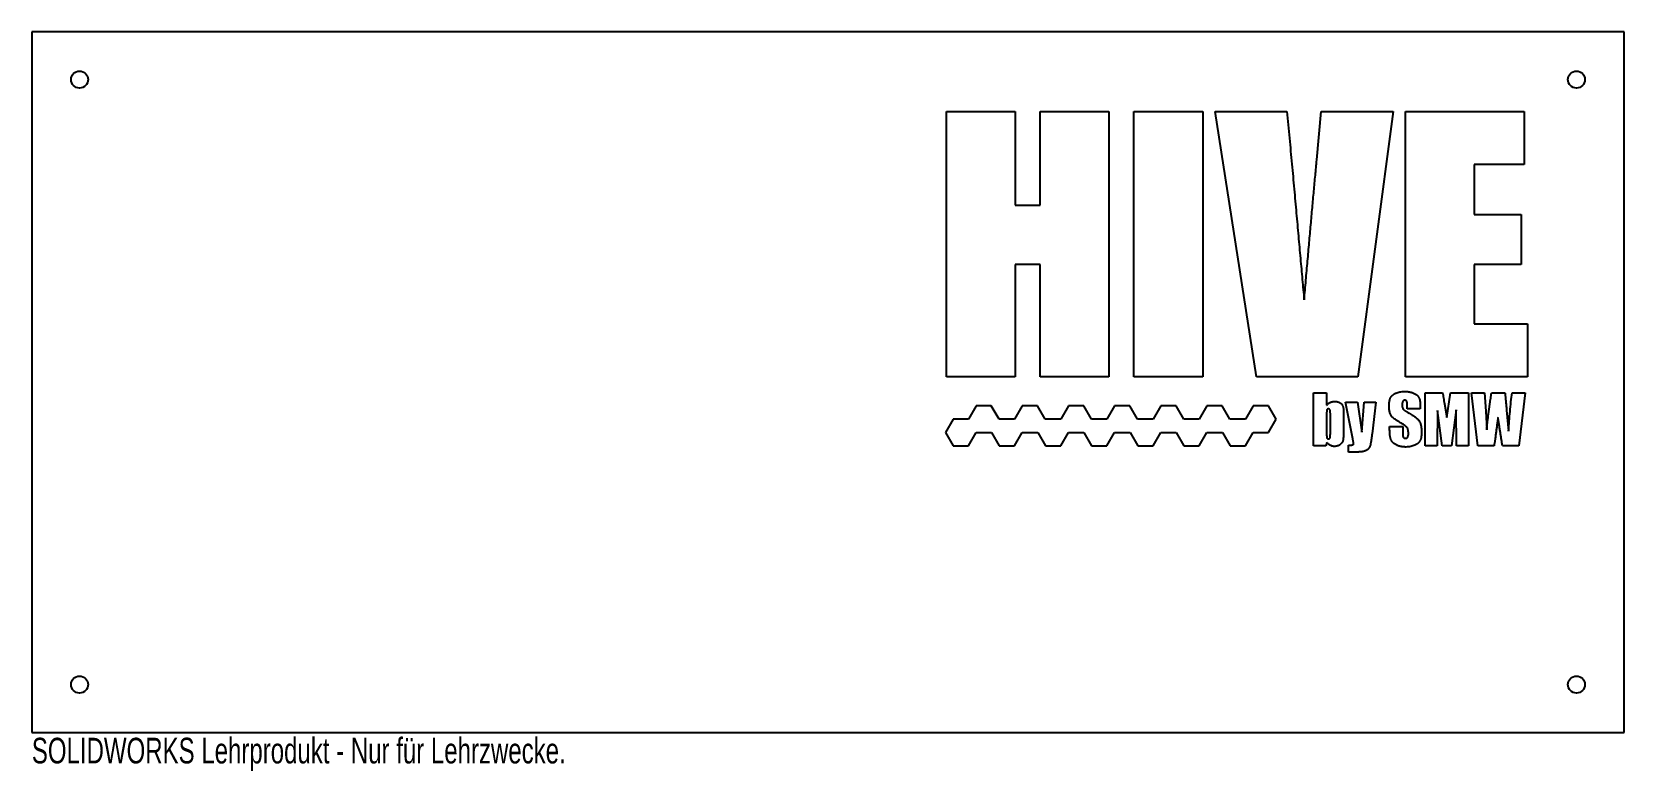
# Model space of a CAD drawing. Header units: millimetres. Extents: x 0 to 300, y -7 to 132.
import ezdxf

# ---------------------------------------------------------------- set-up
doc = ezdxf.new("R2010")
doc.units = ezdxf.units.MM
doc.styles.add('SLDTEXTSTYLE0', font='TXT', dxfattribs={"width": 0.7})

msp = doc.modelspace()

# ---------------------------------------------------------------- linework, layer by layer
at = {"color": 7, "linetype": 'Continuous', "lineweight": 25}
for p, q in [((300, 132), (0, 132)), ((0, 132), (0, 0)), ((300, 0), (300, 132)), ((172.35, 117), (185.29, 117)), ((172.35, 67), (172.35, 117)), ((185.29, 117), (185.29, 99.35)), ((190, 117), (202.94, 117)), ((190, 99.35), (190, 117)), ((202.94, 117), (202.94, 67)), ((207.65, 67), (207.65, 117)), ((207.65, 117), (220.59, 117)), ((220.59, 117), (220.59, 67)), ((230.74, 67), (222.94, 117)), ((222.94, 117), (236.47, 117)), ((242.09, 107.86), (242.94, 117)), ((242.94, 117), (256.47, 117)), ((256.47, 117), (249.85, 67)), ((258.82, 117), (281.18, 117)), ((258.82, 67), (258.82, 117)), ((281.18, 117), (281.18, 107)), ((281.18, 107), (271.76, 107)), ((271.76, 107), (271.76, 97.59)), ((185.29, 99.35), (190, 99.35)), ((271.76, 97.59), (280.59, 97.59)), ((280.59, 97.59), (280.59, 88.18)), ((185.29, 88.18), (185.29, 67)), ((190, 88.18), (185.29, 88.18)), ((190, 67), (190, 88.18)), ((280.59, 88.18), (271.76, 88.18)), ((271.76, 88.18), (271.76, 77)), ((271.76, 77), (281.76, 77)), ((281.76, 77), (281.76, 67)), ((185.29, 67), (172.35, 67)), ((202.94, 67), (190, 67)), ((220.59, 67), (207.65, 67)), ((249.85, 67), (230.74, 67)), ((281.76, 67), (258.82, 67)), ((241.47, 54), (241.47, 64)), ((241.47, 64), (243.94, 64)), ((243.94, 64), (243.94, 61.63)), ((262.53, 64), (265.79, 64)), ((262.53, 54), (262.53, 64)), ((266.59, 59.33), (267.26, 64)), ((267.26, 64), (270.65, 64)), ((270.65, 64), (270.65, 54)), ((271.24, 64), (273.71, 64)), ((272.42, 54), (271.24, 64)), ((273.71, 64), (273.91, 60.54)), ((275.01, 64), (277.54, 64)), ((278.88, 64), (281.35, 64)), ((281.35, 64), (280.18, 54)), ((177.89, 61.5), (176.44, 59)), ((180.77, 61.5), (177.89, 61.5)), ((182.22, 59), (180.77, 61.5)), ((186.59, 61.5), (185.14, 59)), ((189.47, 61.5), (186.59, 61.5)), ((190.92, 59), (189.47, 61.5)), ((195.29, 61.5), (193.84, 59)), ((198.17, 61.5), (195.29, 61.5)), ((199.62, 59), (198.17, 61.5)), ((203.99, 61.5), (202.54, 59)), ((206.87, 61.5), (203.99, 61.5)), ((208.32, 59), (206.87, 61.5)), ((212.69, 61.5), (211.24, 59)), ((215.57, 61.5), (212.69, 61.5)), ((217.02, 59), (215.57, 61.5)), ((221.39, 61.5), (219.94, 59)), ((224.27, 61.5), (221.39, 61.5)), ((225.72, 59), (224.27, 61.5)), ((230.09, 61.5), (228.64, 59)), ((232.97, 61.5), (230.09, 61.5)), ((234.42, 59), (232.97, 61.5)), ((247.47, 62.24), (249.79, 62.24)), ((248.87, 55.31), (247.47, 62.24)), ((249.79, 62.24), (250.59, 56.55)), ((250.59, 56.55), (251.03, 62.24)), ((251.03, 62.24), (253.21, 62.24)), ((253.21, 62.24), (252.5, 56.28)), ((259.12, 60.94), (259.12, 61.73)), ((261.59, 60.94), (259.12, 60.94)), ((261.59, 61.34), (261.59, 60.94)), ((264.82, 60.63), (264.76, 54)), ((265.71, 54), (264.82, 60.63)), ((266.16, 61.89), (266.59, 59.33)), ((268.35, 60.75), (267.47, 54)), ((268.41, 54), (268.35, 60.75)), ((273.91, 60.54), (274.12, 57.02)), ((277.86, 60.73), (278.24, 56.78)), ((173.56, 59), (172.11, 56.5)), ((176.44, 59), (173.56, 59)), ((185.14, 59), (182.22, 59)), ((193.84, 59), (190.92, 59)), ((202.54, 59), (199.62, 59)), ((211.24, 59), (208.32, 59)), ((219.94, 59), (217.02, 59)), ((228.64, 59), (225.72, 59)), ((232.97, 56.5), (234.42, 59)), ((243.94, 59.91), (243.94, 56.34)), ((244.65, 56.42), (244.65, 59.91)), ((247.12, 59.99), (247.12, 56.31)), ((255.82, 57.65), (258.29, 57.65)), ((255.82, 56.98), (255.82, 57.65)), ((258.29, 57.65), (258.29, 56.35)), ((172.11, 56.5), (173.56, 54)), ((173.56, 54), (176.44, 54)), ((176.44, 54), (177.89, 56.5)), ((177.89, 56.5), (180.81, 56.5)), ((180.81, 56.5), (182.26, 54)), ((182.26, 54), (185.14, 54)), ((185.14, 54), (186.59, 56.5)), ((186.59, 56.5), (189.51, 56.5)), ((189.51, 56.5), (190.96, 54)), ((190.96, 54), (193.84, 54)), ((193.84, 54), (195.29, 56.5)), ((195.29, 56.5), (198.21, 56.5)), ((198.21, 56.5), (199.66, 54)), ((199.66, 54), (202.54, 54)), ((202.54, 54), (203.99, 56.5)), ((203.99, 56.5), (206.91, 56.5)), ((206.91, 56.5), (208.36, 54)), ((208.36, 54), (211.24, 54)), ((211.24, 54), (212.69, 56.5)), ((212.69, 56.5), (215.61, 56.5)), ((215.61, 56.5), (217.06, 54)), ((217.06, 54), (219.94, 54)), ((219.94, 54), (221.39, 56.5)), ((221.39, 56.5), (224.31, 56.5)), ((224.31, 56.5), (225.76, 54)), ((225.76, 54), (228.64, 54)), ((228.64, 54), (230.09, 56.5)), ((230.09, 56.5), (232.97, 56.5)), ((243.82, 54), (241.47, 54)), ((243.98, 54.64), (243.82, 54)), ((248.06, 52.82), (248.06, 54.12)), ((264.76, 54), (262.53, 54)), ((267.47, 54), (265.71, 54)), ((270.65, 54), (268.41, 54)), ((275.51, 54), (272.42, 54)), ((280.18, 54), (277.07, 54)), ((249.58, 52.82), (248.06, 52.82)), ((0, 0), (300, 0))]:
    msp.add_line(p, q, dxfattribs=at)
for centre in [(9, 123), (291, 123), (9, 9), (291, 9)]:
    msp.add_circle(centre, 1.6, dxfattribs=at)
for points, knots in [([(236.47, 117), (236.63, 115.31), (236.93, 112.01), (237.39, 107.13), (237.82, 102.43), (238.23, 97.9), (238.62, 93.55), (239, 89.37), (239.36, 85.37), (239.59, 82.76), (239.71, 81.49)], [0, 0, 0, 0, 0.1423606, 0.279541, 0.4120544, 0.5393877, 0.6620543, 0.7795406, 0.8923603, 1, 1, 1, 1]), ([(239.71, 81.49), (239.82, 82.72), (240.03, 85.16), (240.36, 88.76), (240.66, 92.24), (240.96, 95.6), (241.26, 98.84), (241.54, 101.95), (241.82, 104.95), (242, 106.91), (242.09, 107.86)], [0, 0, 0, 0, 0.140752, 0.277326, 0.408999, 0.536524, 0.659179, 0.77731, 0.890917, 1, 1, 1, 1]), ([(255.71, 61.39), (255.71, 61.49), (255.71, 61.67), (255.72, 61.93), (255.75, 62.17), (255.78, 62.39), (255.82, 62.6), (255.87, 62.78), (255.93, 62.94), (256, 63.09), (256.09, 63.22), (256.18, 63.35), (256.28, 63.46), (256.4, 63.57), (256.53, 63.67), (256.67, 63.77), (256.82, 63.86), (257.04, 63.96), (257.34, 64.07), (257.73, 64.17), (258.16, 64.23), (258.45, 64.23), (258.61, 64.24)], [0, 0, 0, 0, 0.059664, 0.115094, 0.16642, 0.214115, 0.25793, 0.298418, 0.335563, 0.369391, 0.401957, 0.434786, 0.46765, 0.501588, 0.535991, 0.571894, 0.608743, 0.64693, 0.727243, 0.81197, 0.902841, 1, 1, 1, 1]), ([(258.61, 64.24), (258.69, 64.23), (258.86, 64.23), (259.11, 64.22), (259.34, 64.19), (259.57, 64.16), (259.78, 64.11), (259.99, 64.05), (260.19, 63.98), (260.38, 63.9), (260.55, 63.82), (260.71, 63.73), (260.86, 63.63), (260.99, 63.53), (261.1, 63.42), (261.2, 63.31), (261.28, 63.19), (261.35, 63.06), (261.41, 62.92), (261.46, 62.76), (261.5, 62.58), (261.53, 62.37), (261.56, 62.15), (261.58, 61.9), (261.59, 61.63), (261.59, 61.44), (261.59, 61.34)], [0, 0, 0, 0, 0.052444, 0.103081, 0.151694, 0.198641, 0.244219, 0.288419, 0.331125, 0.37288, 0.413199, 0.450863, 0.486435, 0.520313, 0.552325, 0.583055, 0.612876, 0.641566, 0.672036, 0.706398, 0.744284, 0.786764, 0.83346, 0.884523, 0.940019, 1, 1, 1, 1]), ([(265.79, 64), (265.82, 63.84), (265.88, 63.52), (265.97, 63.01), (266.06, 62.47), (266.12, 62.09), (266.16, 61.89)], [0, 0, 0, 0, 0.2204364, 0.4609125, 0.7204365, 1, 1, 1, 1]), ([(274.12, 57.02), (274.14, 57.26), (274.18, 57.75), (274.26, 58.51), (274.35, 59.31), (274.46, 60.16), (274.58, 61.06), (274.71, 62), (274.85, 62.98), (274.96, 63.66), (275.01, 64)], [0, 0, 0, 0, 0.1017753, 0.2102013, 0.3250841, 0.4466991, 0.5749901, 0.7099969, 0.8517632, 1, 1, 1, 1]), ([(277.54, 64), (277.54, 63.98), (277.55, 63.93), (277.56, 63.85), (277.56, 63.75), (277.58, 63.64), (277.59, 63.5), (277.61, 63.34), (277.62, 63.17), (277.64, 62.97), (277.66, 62.76), (277.68, 62.53), (277.71, 62.27), (277.74, 62), (277.76, 61.71), (277.79, 61.4), (277.83, 61.07), (277.85, 60.84), (277.86, 60.73)], [0, 0, 0, 0, 0.018518, 0.04271, 0.073017, 0.10894, 0.150535, 0.198803, 0.252131, 0.311687, 0.37736, 0.44865, 0.52561, 0.608688, 0.697939, 0.792806, 0.893344, 1, 1, 1, 1]), ([(278.24, 56.78), (278.27, 57.41), (278.35, 58.64), (278.5, 60.46), (278.67, 62.25), (278.81, 63.42), (278.88, 64)], [0, 0, 0, 0, 0.25783, 0.510356, 0.757891, 1, 1, 1, 1]), ([(243.94, 61.63), (243.99, 61.69), (244.09, 61.8), (244.25, 61.95), (244.43, 62.08), (244.61, 62.18), (244.8, 62.26), (245, 62.31), (245.21, 62.35), (245.35, 62.35), (245.42, 62.35)], [0, 0, 0, 0, 0.13548, 0.264853, 0.389646, 0.511137, 0.631389, 0.75286, 0.874427, 1, 1, 1, 1]), ([(244.28, 60.94), (244.25, 60.94), (244.19, 60.94), (244.1, 60.9), (244.04, 60.84), (244, 60.78), (243.99, 60.71), (243.97, 60.64), (243.96, 60.56), (243.96, 60.46), (243.95, 60.35), (243.94, 60.21), (243.94, 60.07), (243.94, 59.96), (243.94, 59.91)], [0, 0, 0, 0, 0.079192, 0.149145, 0.215505, 0.286627, 0.330682, 0.386166, 0.456348, 0.538267, 0.633771, 0.742793, 0.863832, 1, 1, 1, 1]), ([(244.65, 59.91), (244.65, 59.96), (244.65, 60.05), (244.64, 60.19), (244.64, 60.32), (244.63, 60.43), (244.62, 60.53), (244.61, 60.61), (244.59, 60.68), (244.57, 60.76), (244.53, 60.83), (244.46, 60.9), (244.38, 60.94), (244.31, 60.94), (244.28, 60.94)], [0, 0, 0, 0, 0.124891, 0.23928, 0.343195, 0.435173, 0.515426, 0.583947, 0.642375, 0.691384, 0.771482, 0.843859, 0.91658, 1, 1, 1, 1]), ([(245.42, 62.35), (245.5, 62.35), (245.65, 62.35), (245.88, 62.32), (246.09, 62.27), (246.28, 62.2), (246.46, 62.11), (246.61, 62.01), (246.74, 61.88), (246.85, 61.75), (246.93, 61.6), (247, 61.46), (247.05, 61.32), (247.08, 61.2), (247.09, 61.09), (247.1, 60.99), (247.1, 60.87), (247.11, 60.74), (247.11, 60.58), (247.12, 60.4), (247.12, 60.2), (247.12, 60.06), (247.12, 59.99)], [0, 0, 0, 0, 0.071023, 0.137251, 0.200241, 0.259773, 0.316522, 0.370658, 0.422018, 0.472994, 0.521957, 0.567889, 0.611585, 0.653343, 0.676619, 0.705777, 0.740225, 0.780607, 0.826859, 0.879023, 0.936556, 1, 1, 1, 1]), ([(257.83, 58.34), (257.75, 58.39), (257.59, 58.48), (257.37, 58.63), (257.17, 58.76), (256.99, 58.88), (256.83, 58.99), (256.69, 59.08), (256.57, 59.17), (256.44, 59.28), (256.31, 59.42), (256.16, 59.61), (256.03, 59.83), (255.92, 60.07), (255.82, 60.35), (255.76, 60.67), (255.71, 61.02), (255.71, 61.27), (255.71, 61.39)], [0, 0, 0, 0, 0.072514, 0.139497, 0.199929, 0.25485, 0.30299, 0.345648, 0.382207, 0.412998, 0.469794, 0.529711, 0.593278, 0.661207, 0.734924, 0.815133, 0.903475, 1, 1, 1, 1]), ([(258.69, 62.59), (258.65, 62.59), (258.57, 62.58), (258.46, 62.54), (258.37, 62.48), (258.3, 62.39), (258.24, 62.27), (258.21, 62.13), (258.18, 61.97), (258.18, 61.85), (258.18, 61.79)], [0, 0, 0, 0, 0.110268, 0.212113, 0.312859, 0.418563, 0.535756, 0.66915, 0.823457, 1, 1, 1, 1]), ([(258.18, 61.79), (258.18, 61.71), (258.18, 61.55), (258.2, 61.34), (258.24, 61.16), (258.28, 61.05), (258.3, 61)], [0, 0, 0, 0, 0.306267, 0.572651, 0.803341, 1, 1, 1, 1]), ([(258.3, 61), (258.31, 60.98), (258.34, 60.93), (258.4, 60.86), (258.47, 60.79), (258.55, 60.72), (258.66, 60.64), (258.78, 60.56), (258.91, 60.47), (259.01, 60.42), (259.06, 60.39)], [0, 0, 0, 0, 0.07767, 0.166753, 0.269572, 0.387216, 0.516182, 0.662459, 0.823863, 1, 1, 1, 1]), ([(259.12, 61.73), (259.12, 61.82), (259.12, 61.97), (259.1, 62.17), (259.07, 62.32), (259.03, 62.43), (258.96, 62.51), (258.89, 62.55), (258.79, 62.58), (258.72, 62.59), (258.69, 62.59)], [0, 0, 0, 0, 0.229514, 0.412843, 0.553103, 0.65361, 0.73318, 0.814494, 0.900828, 1, 1, 1, 1]), ([(259.06, 60.39), (259.2, 60.31), (259.48, 60.15), (259.88, 59.92), (260.23, 59.69), (260.54, 59.48), (260.8, 59.28), (261.03, 59.08), (261.21, 58.9), (261.31, 58.78), (261.35, 58.72)], [0, 0, 0, 0, 0.174998, 0.335278, 0.4813, 0.612364, 0.729739, 0.832713, 0.922705, 1, 1, 1, 1]), ([(259.11, 57.44), (259.09, 57.46), (259.03, 57.52), (258.93, 57.61), (258.81, 57.7), (258.66, 57.81), (258.49, 57.93), (258.29, 58.05), (258.07, 58.19), (257.92, 58.29), (257.83, 58.34)], [0, 0, 0, 0, 0.0671946, 0.1511751, 0.2506667, 0.3672757, 0.4997103, 0.6497054, 0.815709, 1, 1, 1, 1]), ([(259.35, 56.25), (259.35, 56.32), (259.35, 56.46), (259.34, 56.66), (259.32, 56.83), (259.29, 56.99), (259.26, 57.13), (259.22, 57.25), (259.17, 57.36), (259.13, 57.41), (259.11, 57.44)], [0, 0, 0, 0, 0.175668, 0.336674, 0.481824, 0.613234, 0.728042, 0.830673, 0.919883, 1, 1, 1, 1]), ([(261.35, 58.72), (261.39, 58.66), (261.47, 58.53), (261.57, 58.33), (261.64, 58.09), (261.71, 57.84), (261.76, 57.55), (261.8, 57.25), (261.82, 56.91), (261.82, 56.68), (261.82, 56.56)], [0, 0, 0, 0, 0.094474, 0.195997, 0.304678, 0.423526, 0.551406, 0.690506, 0.839644, 1, 1, 1, 1]), ([(276.24, 59.35), (276.23, 59.3), (276.21, 59.17), (276.18, 58.97), (276.15, 58.75), (276.12, 58.51), (276.08, 58.25), (276.04, 57.96), (276, 57.66), (275.96, 57.34), (275.91, 56.99), (275.86, 56.63), (275.81, 56.24), (275.76, 55.83), (275.7, 55.4), (275.64, 54.95), (275.57, 54.48), (275.53, 54.16), (275.51, 54)], [0, 0, 0, 0, 0.03329, 0.070717, 0.111561, 0.156877, 0.205656, 0.258526, 0.315149, 0.375571, 0.44013, 0.508442, 0.580507, 0.656709, 0.73671, 0.820465, 0.908356, 1, 1, 1, 1]), ([(277.07, 54), (277.04, 54.2), (276.98, 54.6), (276.88, 55.22), (276.78, 55.85), (276.68, 56.51), (276.57, 57.19), (276.46, 57.89), (276.35, 58.62), (276.27, 59.11), (276.24, 59.35)], [0, 0, 0, 0, 0.11087, 0.225919, 0.344707, 0.46757, 0.594611, 0.725726, 0.860967, 1, 1, 1, 1]), ([(243.94, 56.34), (243.94, 56.28), (243.94, 56.18), (243.94, 56.04), (243.95, 55.91), (243.96, 55.79), (243.97, 55.69), (243.98, 55.61), (243.99, 55.54), (244.01, 55.47), (244.05, 55.4), (244.12, 55.34), (244.2, 55.3), (244.26, 55.3), (244.3, 55.29)], [0, 0, 0, 0, 0.130464, 0.247434, 0.353992, 0.447262, 0.528581, 0.598351, 0.655114, 0.70208, 0.778553, 0.847546, 0.92002, 1, 1, 1, 1]), ([(245.44, 53.88), (245.37, 53.88), (245.23, 53.89), (245.03, 53.93), (244.83, 53.98), (244.65, 54.07), (244.47, 54.18), (244.29, 54.31), (244.13, 54.46), (244.03, 54.58), (243.98, 54.64)], [0, 0, 0, 0, 0.121932, 0.241343, 0.360652, 0.479795, 0.601575, 0.72916, 0.861028, 1, 1, 1, 1]), ([(244.3, 55.29), (244.33, 55.3), (244.39, 55.3), (244.48, 55.34), (244.54, 55.4), (244.58, 55.48), (244.6, 55.55), (244.61, 55.62), (244.62, 55.71), (244.63, 55.82), (244.64, 55.95), (244.64, 56.09), (244.65, 56.25), (244.65, 56.36), (244.65, 56.42)], [0, 0, 0, 0, 0.076795, 0.144389, 0.210208, 0.282741, 0.327894, 0.385425, 0.455047, 0.538556, 0.634624, 0.743303, 0.8646, 1, 1, 1, 1]), ([(247.12, 56.31), (247.12, 56.24), (247.12, 56.1), (247.11, 55.89), (247.1, 55.7), (247.09, 55.53), (247.07, 55.37), (247.06, 55.22), (247.03, 55.09), (247, 54.93), (246.93, 54.75), (246.81, 54.55), (246.65, 54.37), (246.46, 54.2), (246.24, 54.06), (245.99, 53.96), (245.72, 53.89), (245.53, 53.89), (245.44, 53.88)], [0, 0, 0, 0, 0.06398, 0.124185, 0.180096, 0.231744, 0.279166, 0.32234, 0.362009, 0.39765, 0.464539, 0.532139, 0.603298, 0.679397, 0.757617, 0.835651, 0.91575, 1, 1, 1, 1]), ([(248.06, 54.12), (248.15, 54.12), (248.32, 54.12), (248.55, 54.13), (248.72, 54.15), (248.84, 54.17), (248.93, 54.21), (248.99, 54.27), (249.02, 54.35), (249.03, 54.41), (249.03, 54.44)], [0, 0, 0, 0, 0.246367, 0.443037, 0.59364, 0.697551, 0.773157, 0.843745, 0.917318, 1, 1, 1, 1]), ([(249.03, 54.44), (249.03, 54.45), (249.03, 54.49), (249.02, 54.54), (249.01, 54.62), (248.99, 54.72), (248.96, 54.83), (248.94, 54.97), (248.91, 55.13), (248.88, 55.25), (248.87, 55.31)], [0, 0, 0, 0, 0.039717, 0.104965, 0.193848, 0.306067, 0.442393, 0.60371, 0.789166, 1, 1, 1, 1]), ([(252.5, 56.28), (252.48, 56.17), (252.46, 55.95), (252.42, 55.63), (252.38, 55.35), (252.34, 55.09), (252.31, 54.86), (252.27, 54.65), (252.24, 54.48), (252.21, 54.29), (252.15, 54.09), (252.06, 53.86), (251.96, 53.66), (251.84, 53.47), (251.69, 53.32), (251.51, 53.18), (251.31, 53.06), (251.13, 52.99), (250.96, 52.94), (250.81, 52.91), (250.65, 52.88), (250.47, 52.86), (250.27, 52.84), (250.06, 52.83), (249.82, 52.82), (249.66, 52.82), (249.58, 52.82)], [0, 0, 0, 0, 0.065105, 0.12471, 0.179157, 0.227722, 0.271575, 0.30955, 0.342386, 0.369756, 0.41745, 0.462391, 0.504977, 0.545783, 0.585907, 0.626547, 0.669353, 0.714545, 0.739239, 0.767091, 0.79772, 0.831658, 0.868941, 0.90923, 0.952906, 1, 1, 1, 1]), ([(258.87, 53.76), (258.78, 53.77), (258.61, 53.77), (258.36, 53.79), (258.12, 53.82), (257.88, 53.86), (257.66, 53.92), (257.45, 53.99), (257.24, 54.07), (257.05, 54.17), (256.87, 54.27), (256.7, 54.38), (256.56, 54.5), (256.42, 54.63), (256.31, 54.76), (256.21, 54.9), (256.12, 55.04), (256.05, 55.2), (256, 55.37), (255.95, 55.55), (255.91, 55.75), (255.88, 55.96), (255.85, 56.19), (255.84, 56.44), (255.83, 56.7), (255.82, 56.88), (255.82, 56.98)], [0, 0, 0, 0, 0.05107, 0.100145, 0.147666, 0.193464, 0.238409, 0.281993, 0.324627, 0.366464, 0.406944, 0.445764, 0.482345, 0.517706, 0.551866, 0.585155, 0.617796, 0.650099, 0.683973, 0.720175, 0.759459, 0.801374, 0.84664, 0.894618, 0.945723, 1, 1, 1, 1]), ([(258.29, 56.35), (258.29, 56.3), (258.29, 56.21), (258.3, 56.08), (258.31, 55.97), (258.32, 55.86), (258.33, 55.77), (258.35, 55.7), (258.38, 55.63), (258.41, 55.57), (258.47, 55.5), (258.56, 55.45), (258.67, 55.42), (258.75, 55.41), (258.8, 55.41)], [0, 0, 0, 0, 0.116664, 0.221449, 0.31586, 0.400263, 0.474516, 0.538003, 0.591926, 0.637412, 0.719013, 0.801608, 0.893436, 1, 1, 1, 1]), ([(258.8, 55.41), (258.84, 55.41), (258.93, 55.42), (259.04, 55.46), (259.14, 55.53), (259.22, 55.62), (259.28, 55.74), (259.32, 55.89), (259.35, 56.06), (259.35, 56.18), (259.35, 56.25)], [0, 0, 0, 0, 0.116944, 0.223296, 0.324627, 0.430189, 0.546596, 0.679609, 0.82845, 1, 1, 1, 1]), ([(261.82, 56.56), (261.82, 56.48), (261.82, 56.31), (261.81, 56.06), (261.79, 55.84), (261.76, 55.63), (261.73, 55.44), (261.68, 55.27), (261.63, 55.11), (261.57, 54.97), (261.5, 54.84), (261.41, 54.72), (261.31, 54.61), (261.19, 54.49), (261.06, 54.39), (260.91, 54.29), (260.75, 54.2), (260.51, 54.08), (260.19, 53.95), (259.78, 53.84), (259.33, 53.78), (259.03, 53.77), (258.87, 53.76)], [0, 0, 0, 0, 0.0553749, 0.1073067, 0.1554589, 0.199907, 0.2408194, 0.2786482, 0.3131736, 0.3451237, 0.37569, 0.4069667, 0.4395762, 0.4734997, 0.5090022, 0.5466375, 0.5859601, 0.6279871, 0.7151666, 0.8051117, 0.9000695, 1, 1, 1, 1])]:
    msp.add_open_spline(points, degree=3, knots=knots, dxfattribs=at)

# ---------------------------------------------------------------- texts
at = {"color": 7, "linetype": 'Continuous', "insert": (0, -1.02), "char_height": 4.8336, "attachment_point": 1, "style": 'SLDTEXTSTYLE0'}
msp.add_mtext('SOLIDWORKS Lehrprodukt - Nur für Lehrzwecke.', dxfattribs=at)

doc.saveas('drawing.dxf')
